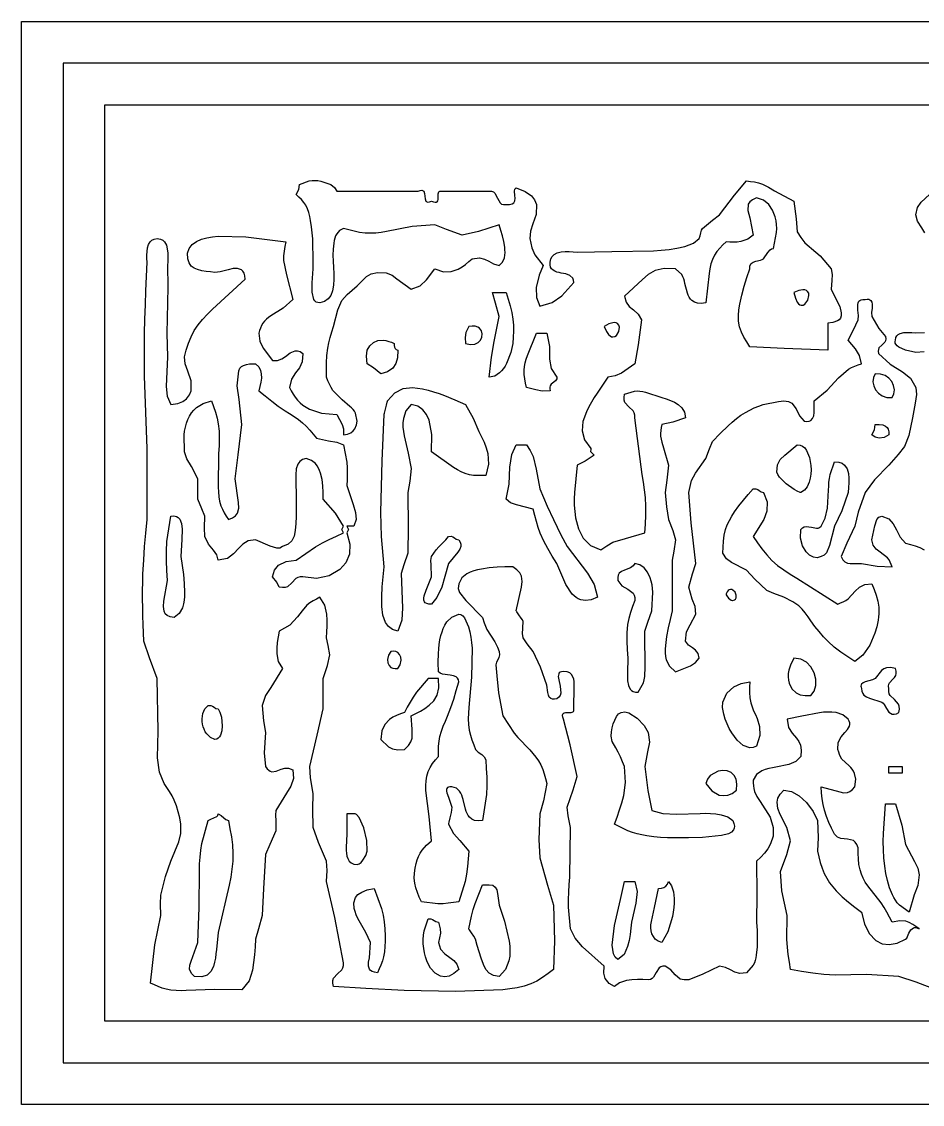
# Model space of a CAD drawing. Extents: x -1323 to 1705, y -706 to 926.
# Drawn here: x 230.5 to 273.8, y 26.6 to 78.6 of the extents above; entities that cross this region are included whole.
import ezdxf

# ---------------------------------------------------------------- set-up
doc = ezdxf.new("R2010")
doc.units = 0
doc.layers.add('CAMADA_1', color=7, linetype='CONTINUOUS')

msp = doc.modelspace()

# ---------------------------------------------------------------- linework, layer by layer
at = {"layer": 'CAMADA_1'}
for points in [[(230.5409, 26.6187), (230.5409, 78.6187), (360.5409, 78.6187), (360.5409, 26.6187), (230.5409, 26.6187)], [(358.5409, 28.6187), (358.5409, 76.6187), (232.5409, 76.6187), (232.5409, 28.6187), (358.5409, 28.6187)], [(356.5408, 30.6187), (234.5408, 30.6187), (234.5408, 74.6187), (356.5408, 74.6187), (356.5408, 30.6187)], [(253.4702, 64.4654), (253.281, 65.0956), (253.1451, 65.6035), (253.7954, 65.6035), (253.8977, 65.2885), (253.9918, 64.9725), (254.0696, 64.6544), (254.1228, 64.3332), (254.1449, 64.044), (254.1476, 63.7524), (254.1373, 63.4592), (254.1205, 63.1651), (254.0232, 62.7284), (253.8158, 62.1976), (253.7457, 62.0734), (253.6668, 61.9548), (253.5774, 61.8443), (253.4763, 61.7441), (253.25, 61.6), (252.9826, 61.5395), (253.101, 62.5032), (253.2243, 63.2649), (253.4702, 64.4654)], [(268.2797, 65.2394), (268.3373, 65.472), (268.3225, 65.5793), (268.2718, 65.6663), (268.2159, 65.7079), (268.1403, 65.733), (268.0437, 65.7381), (267.8561, 65.7019), (267.6131, 65.6035), (267.6823, 65.3345), (267.7657, 65.1503), (267.8265, 65.0695), (267.8898, 65.0185), (267.9541, 64.9945), (268.0494, 65.002), (268.1387, 65.0522), (268.2797, 65.2394)], [(251.8445, 63.1651), (252.0901, 63.1094), (252.2934, 63.1285), (252.4528, 63.206), (252.566, 63.3254), (252.6316, 63.4703), (252.6473, 63.6242), (252.6114, 63.7707), (252.522, 63.8932), (252.4317, 63.9534), (252.3161, 63.991), (252.1749, 64.0007), (252.0073, 63.9779), (251.8672, 63.6888), (251.83, 63.4527), (251.8445, 63.1651)], [(259.2067, 63.7362), (259.234, 63.9533), (259.2061, 64.0479), (259.1459, 64.1198), (259.0859, 64.1501), (259.0089, 64.1629), (258.9139, 64.155), (258.7351, 64.098), (258.5097, 63.9779), (258.6111, 63.7446), (258.7154, 63.5893), (258.7849, 63.5244), (258.8531, 63.4867), (258.919, 63.4735), (259.0112, 63.4924), (259.0922, 63.5493), (259.2067, 63.7362)], [(256.2338, 61.5395), (256.2248, 61.4673), (256.2008, 61.41), (256.1654, 61.3639), (256.0261, 61.2595), (255.9589, 61.2047), (255.9092, 61.1324), (255.8915, 61.0689), (255.8902, 60.989), (255.9086, 60.8893), (255.5257, 60.8705), (255.2241, 60.9329), (254.7708, 61.0517), (254.7279, 61.2593), (254.6916, 61.4667), (254.6688, 61.6739), (254.6661, 61.8808), (254.6837, 62.0589), (254.7176, 62.2361), (254.7638, 62.4118), (254.8188, 62.5854), (255.2585, 63.6526), (255.746, 63.6526), (255.8804, 63.021), (255.8855, 62.4114), (255.9618, 61.9592), (256.2338, 61.5395)], [(248.4309, 63.1651), (248.4253, 63.0683), (248.4372, 62.9891), (248.4657, 62.9267), (248.5194, 62.8731), (248.5934, 62.8399), (248.591, 62.4782), (248.5107, 62.1942), (248.3611, 61.9798), (248.1067, 61.805), (247.7806, 61.702), (247.4351, 61.9936), (247.1305, 62.1896), (247.0901, 62.547), (247.1347, 62.8357), (247.2507, 63.0566), (247.4247, 63.2101), (247.6433, 63.2972), (247.8928, 63.3181), (248.0302, 63.2995), (248.1652, 63.264), (248.2985, 63.2174), (248.4309, 63.1651)], [(242.5788, 51.9482), (242.677, 52.2792), (242.8725, 52.5129), (243.2407, 52.6909), (243.7166, 52.761), (244.6507, 53.4006), (244.9761, 53.5831), (245.3101, 53.7507), (245.6498, 53.9086), (245.9924, 54.0615), (245.9113, 54.2243), (245.9924, 54.3869), (245.6136, 55.0091), (245.0172, 55.6872), (245.0146, 56.0051), (245.0001, 56.3212), (244.9621, 56.6336), (244.8887, 56.9406), (244.8459, 57.0627), (244.7932, 57.1807), (244.7286, 57.2917), (244.65, 57.3927), (244.4574, 57.5456), (244.2043, 57.6381), (244.0297, 57.5841), (243.8989, 57.4943), (243.8061, 57.3727), (243.7254, 57.1396), (243.6975, 56.8582), (243.7166, 55.5246), (243.7208, 55.1859), (243.719, 54.8476), (243.7048, 54.51), (243.6723, 54.1736), (243.6193, 53.9068), (243.513, 53.6853), (243.3348, 53.5175), (243.0666, 53.4115), (242.9317, 53.3379), (242.7849, 53.3276), (242.4634, 53.435), (241.766, 53.7366), (241.418, 53.6791), (241.1621, 53.5299), (240.9591, 53.3275), (240.7161, 53.0546), (240.4157, 52.8389), (239.9779, 52.761), (239.907, 53.0087), (239.7475, 53.2297), (239.5053, 53.5247), (239.3276, 53.8991), (239.3226, 54.3106), (239.3276, 54.8744), (239.1887, 55.2157), (239.0025, 55.6872), (239.0018, 56.1432), (239.0025, 56.6627), (238.693, 57.2589), (238.4713, 57.623), (238.3522, 57.963), (238.3431, 58.7669), (238.3647, 58.9573), (238.4001, 59.1459), (238.451, 59.331), (238.5189, 59.5111), (238.5988, 59.673), (238.6949, 59.8258), (238.8073, 59.9662), (238.9363, 60.0909), (239.2535, 60.2864), (239.6527, 60.4015), (239.7521, 60.129), (239.8447, 59.8553), (239.9235, 59.5794), (239.9818, 59.3001), (240.0191, 58.9502), (240.0262, 58.5959), (240.0145, 58.2394), (239.9955, 57.8833), (239.972, 56.2576), (239.9829, 56.0302), (240.0041, 55.8043), (240.042, 55.583), (240.1033, 55.3694), (240.1756, 55.1984), (240.2635, 55.033), (240.3619, 54.8715), (240.4654, 54.7118), (240.6627, 54.7843), (240.8039, 54.8883), (240.8964, 55.0192), (240.9605, 55.2561), (240.9579, 55.5283), (240.7906, 56.6627), (240.9353, 57.8065), (241.1157, 59.2636), (240.9852, 60.4774), (240.8903, 61.1341), (240.9531, 61.702), (240.9643, 61.8534), (241.0119, 61.9683), (241.0906, 62.0521), (241.1952, 62.1102), (241.3315, 62.1535), (241.4733, 62.1768), (241.6187, 62.1865), (241.766, 62.1896), (241.9186, 62.0324), (242.0064, 61.8721), (242.0424, 61.7036), (242.047, 61.4995), (242.0233, 61.2959), (241.9806, 61.0925), (241.9285, 60.8893), (242.2354, 60.64), (242.5455, 60.3945), (242.8618, 60.1568), (243.1876, 59.9308), (243.4018, 59.7926), (243.6159, 59.6547), (243.8245, 59.5108), (244.0225, 59.3547), (244.2034, 59.1849), (244.3728, 59.0017), (244.5343, 58.8097), (244.6921, 58.6133), (245.2758, 58.4818), (245.6674, 58.4183), (245.9924, 58.2883), (246.1482, 57.4614), (246.1688, 57.1823), (246.1732, 56.9016), (246.1668, 56.6198), (246.155, 56.3375), (246.452, 55.4218), (246.5689, 55.0505), (246.5974, 54.7025), (246.4802, 54.3869), (246.155, 54.3869), (246.2363, 54.2243), (246.155, 54.0615), (246.3, 53.5206), (246.2747, 53.0408), (246.1058, 52.6309), (245.8198, 52.3002), (245.3031, 51.9978), (244.6892, 51.8733), (244.0418, 51.9482), (243.9062, 51.9484), (243.7973, 51.9219), (243.7095, 51.8743), (243.5137, 51.6638), (243.2975, 51.4736), (243.1938, 51.4419), (243.0644, 51.4357), (242.9038, 51.4609), (242.7871, 51.7017), (242.5788, 51.9482)], [(271.5146, 61.702), (271.4284, 61.5237), (271.4063, 61.3271), (271.4431, 61.1266), (271.5336, 60.9363), (271.6726, 60.7708), (271.8547, 60.644), (272.0747, 60.5704), (272.3273, 60.5639), (272.4134, 60.7424), (272.4354, 60.939), (272.3985, 61.1395), (272.308, 61.3296), (272.1691, 61.4952), (271.987, 61.622), (271.767, 61.6957), (271.5146, 61.702)], [(248.5934, 49.3475), (248.3416, 49.4309), (248.1495, 49.5687), (248.0101, 49.7539), (247.8839, 50.1062), (247.8359, 50.5271), (247.8296, 51.0045), (247.8518, 51.4817), (247.8928, 51.9589), (247.9433, 52.436), (247.8165, 53.8879), (247.7806, 55.0372), (247.8422, 57.5317), (247.9433, 59.7512), (247.9429, 59.7464), (247.9439, 59.7457), (247.9449, 59.7481), (247.9465, 59.7536), (247.9508, 59.7692), (247.9617, 59.8135), (248.0517, 60.2008), (248.0884, 60.3476), (248.0997, 60.3863), (248.1058, 60.4015), (248.4513, 60.7982), (248.8547, 61.0038), (249.3043, 61.0541), (249.7889, 60.9853), (250.0544, 60.9204), (250.3165, 60.8442), (250.5756, 60.7582), (250.8323, 60.6641), (251.3404, 60.458), (251.8445, 60.239), (252.2153, 59.5718), (252.4948, 58.9384), (252.6195, 58.6812), (252.7362, 58.4212), (252.8369, 58.1557), (252.9137, 57.8817), (252.9557, 57.3667), (252.8202, 56.8252), (252.6202, 56.8159), (252.4216, 56.8133), (252.2259, 56.8241), (252.0344, 56.855), (251.8363, 56.9151), (251.6443, 56.9989), (251.4576, 57.0997), (251.2757, 57.2109), (250.219, 57.963), (250.2321, 58.7889), (250.1101, 59.4797), (249.9815, 59.7576), (249.7988, 59.9812), (249.555, 60.144), (249.2436, 60.239), (248.9896, 59.9235), (248.8671, 59.5567), (248.845, 59.3504), (248.8458, 59.1433), (248.865, 58.9366), (248.8985, 58.7316), (249.1026, 57.8879), (249.2436, 57.1503), (249.1696, 56.5466), (249.0812, 56.0124), (249.1012, 54.3161), (249.0812, 53.0864), (248.8842, 52.5338), (248.7561, 52.1109), (248.8238, 50.4631), (248.789, 49.8786), (248.5934, 49.3475)], [(271.5146, 59.2636), (271.7136, 59.2731), (271.8829, 59.2528), (272.0174, 59.1976), (272.0925, 59.1306), (272.1435, 59.0392), (272.1682, 58.9217), (272.1646, 58.7759), (271.9523, 58.6497), (271.7045, 58.6217), (271.5142, 58.6685), (271.3518, 58.7759), (271.4787, 59.0133), (271.5146, 59.2636)], [(253.7954, 55.6872), (253.9382, 56.4093), (253.983, 57.2293), (254.0653, 57.8264), (254.283, 58.2883), (254.7708, 58.2883), (254.9557, 58.018), (255.1037, 57.7326), (255.2422, 57.1263), (255.4211, 56.1749), (255.7667, 55.3445), (256.0714, 54.7118), (256.4292, 53.9656), (256.7214, 53.4115), (257.7008, 52.1373), (258.0228, 51.5928), (258.1845, 50.9731), (257.8769, 50.8543), (257.6095, 50.8166), (257.3781, 50.8493), (257.263, 50.8956), (257.1557, 50.9598), (257.0569, 51.0382), (256.9678, 51.1273), (256.6718, 51.5908), (256.2338, 52.5987), (256.0135, 52.9517), (255.8019, 53.3084), (255.6078, 53.6723), (255.4398, 54.0471), (255.3376, 54.3285), (255.2493, 54.6157), (255.1702, 54.9067), (255.0957, 55.1996), (254.3024, 55.4075), (254.0033, 55.5017), (253.7954, 55.6872)], [(266.8002, 56.9878), (266.8214, 57.3266), (266.9594, 57.5843), (267.1759, 57.7941), (267.7756, 58.2883), (267.9085, 58.2849), (268.028, 58.2348), (268.1335, 58.1443), (268.2245, 58.0193), (268.3599, 57.6898), (268.4291, 57.2941), (268.4383, 57.092), (268.4295, 56.8897), (268.4001, 56.6904), (268.3474, 56.4971), (268.2494, 56.2819), (268.1135, 56.1155), (267.938, 56.0124), (267.9261, 56.0105), (267.9104, 56.0116), (267.879, 56.0191), (267.8049, 56.0488), (267.6279, 56.1462), (267.2471, 56.4197), (266.9186, 56.7479), (266.8383, 56.8729), (266.8002, 56.9878)], [(268.9134, 54.3869), (269.1175, 54.7689), (269.2188, 55.254), (269.277, 56.1171), (269.284, 56.3068), (269.2948, 56.4963), (269.3144, 56.6841), (269.3477, 56.8689), (269.5637, 57.4755), (269.7654, 57.4615), (269.9245, 57.4085), (270.046, 57.322), (270.1676, 57.1429), (270.2306, 56.9216), (270.2547, 56.6965), (270.2546, 56.4695), (270.2384, 56.2413), (270.214, 56.0124), (269.921, 55.1251), (269.5637, 54.3869), (269.3143, 53.4617), (269.1709, 53.1119), (269.0612, 52.9936), (268.9134, 52.9237), (268.7358, 52.8723), (268.5497, 52.8999), (268.3674, 52.9972), (268.2011, 53.1558), (268.0251, 53.447), (267.9278, 53.8101), (267.938, 54.2243), (268.0242, 54.3047), (268.1115, 54.3524), (268.1992, 54.3735), (268.4592, 54.3389), (268.7025, 54.2877), (268.7772, 54.2958), (268.8477, 54.3268), (268.9134, 54.3869)], [(265.6622, 56.1749), (265.7865, 56.1777), (265.8766, 56.1464), (265.9493, 56.0978), (266.0358, 56.0414), (266.1499, 56.0124), (266.3328, 55.5525), (266.3142, 55.116), (266.1618, 54.7086), (265.6622, 53.8991), (265.8677, 53.5921), (266.0803, 53.2923), (266.3069, 53.0069), (266.5546, 52.7431), (266.8296, 52.5044), (267.1255, 52.2876), (267.4346, 52.0851), (267.7493, 51.8896), (269.7262, 50.6481), (269.8556, 50.6983), (269.9817, 50.7528), (270.1012, 50.8158), (270.2108, 50.8917), (270.5578, 51.2729), (270.7581, 51.454), (271.0123, 51.5812), (271.3518, 51.6231), (271.4605, 51.3457), (271.559, 51.0667), (271.637, 50.7849), (271.6843, 50.4986), (271.6939, 50.3425), (271.6926, 50.1852), (271.6812, 50.0275), (271.6607, 49.8697), (271.5956, 49.5566), (271.5044, 49.2507), (271.2549, 48.6657), (270.9261, 48.1933), (270.5389, 47.8842), (270.2009, 48.1064), (269.8697, 48.3357), (269.5518, 48.579), (269.2539, 48.8435), (269.0317, 49.0754), (268.8225, 49.3211), (268.622, 49.5758), (268.4258, 49.8352), (268.2953, 50.0306), (268.1589, 50.2201), (268.0108, 50.3975), (267.8451, 50.5569), (267.5624, 50.753), (267.1253, 50.9731), (266.6527, 51.1508), (266.3125, 51.2982), (265.7435, 51.8404), (265.3371, 52.2736), (264.6241, 52.6506), (264.3767, 52.8237), (264.1993, 53.0864), (264.2109, 53.3767), (264.2315, 53.6648), (264.2698, 53.9483), (264.3349, 54.2251), (264.414, 54.4479), (264.5136, 54.6643), (264.6297, 54.8737), (264.7585, 55.076), (264.9675, 55.3655), (265.191, 55.6423), (265.4242, 55.9107), (265.6622, 56.1749)], [(237.5394, 51.7858), (237.5126, 52.2521), (237.4942, 52.7179), (237.4927, 53.1825), (237.5165, 53.6453), (237.7019, 54.8744), (237.8487, 54.8816), (237.9676, 54.8563), (238.0616, 54.8017), (238.1332, 54.721), (238.2162, 54.5102), (238.2463, 54.2411), (238.2286, 53.7527), (238.1897, 52.9237), (238.2504, 52.4947), (238.3033, 52.0647), (238.3408, 51.6329), (238.3552, 51.1984), (238.3517, 51.0141), (238.3377, 50.8307), (238.3083, 50.6497), (238.2584, 50.4728), (238.1069, 50.1964), (237.8645, 49.9976), (237.6732, 50.0266), (237.532, 50.0896), (237.4351, 50.1826), (237.3761, 50.3011), (237.3454, 50.529), (237.3693, 50.7933), (237.5394, 51.7858)], [(250.7068, 51.4609), (250.473, 50.9545), (250.219, 50.6481), (250.0878, 50.6486), (249.9882, 50.669), (249.9173, 50.7072), (249.8719, 50.7612), (249.8477, 50.8384), (249.8476, 50.9304), (249.8671, 51.0345), (249.967, 51.312), (250.219, 51.9482), (250.2004, 52.5267), (250.1886, 52.7464), (250.219, 52.9237), (250.3311, 53.086), (250.4471, 53.2448), (250.5705, 53.3968), (250.7054, 53.5385), (250.9001, 53.7253), (251.0318, 53.8991), (251.156, 53.9019), (251.246, 53.8706), (251.3187, 53.8218), (251.4054, 53.7654), (251.5196, 53.7366), (251.5884, 53.6225), (251.6202, 53.5162), (251.62, 53.4163), (251.571, 53.276), (251.4791, 53.1429), (251.0318, 52.5987), (250.8527, 51.965), (250.7068, 51.4609)], [(259.9726, 52.5987), (259.8924, 52.4757), (259.7715, 52.3935), (259.4766, 52.2819), (259.3373, 52.218), (259.2265, 52.1256), (259.1771, 52.0395), (259.1531, 51.9281), (259.1598, 51.7858), (259.347, 51.526), (259.6359, 51.3678), (259.89, 51.1748), (259.9433, 51.079), (259.9726, 50.9594), (259.9726, 50.8104), (259.8694, 50.5282), (259.7733, 50.2449), (259.6912, 49.9597), (259.6302, 49.6714), (259.5886, 49.2718), (259.5864, 48.8667), (259.6104, 48.4578), (259.6475, 48.047), (259.6315, 47.3595), (259.6309, 46.9613), (259.6667, 46.741), (259.7475, 46.5663), (259.8139, 46.4975), (259.8992, 46.4488), (260.0056, 46.4226), (260.1353, 46.4213), (260.389, 46.8693), (260.4285, 47.0149), (260.4508, 47.1662), (260.4612, 47.3211), (260.4654, 47.4773), (260.4604, 49.3475), (260.5928, 49.7813), (260.7854, 50.3227), (260.837, 51.2149), (260.8256, 51.3919), (260.8028, 51.5678), (260.7669, 51.7411), (260.716, 51.9105), (260.592, 52.1758), (260.4264, 52.3812), (260.2198, 52.5234), (259.9726, 52.5987)], [(264.3619, 51.1354), (264.3584, 51.1177), (264.3603, 51.0975), (264.3856, 51.039), (264.4805, 50.9263), (264.5974, 50.8369), (264.6431, 50.8151), (264.6674, 50.8092), (264.6868, 50.8104), (264.756, 50.8422), (264.8046, 50.8862), (264.8343, 50.9396), (264.8425, 51.0785), (264.7864, 51.2159), (264.6871, 51.3182), (264.6278, 51.3455), (264.5657, 51.3514), (264.5104, 51.3352), (264.4567, 51.2958), (264.4066, 51.2302), (264.3619, 51.1354)], [(250.5442, 47.3969), (250.5391, 47.8369), (250.5487, 48.2752), (250.5635, 48.4932), (250.5874, 48.7102), (250.6223, 48.926), (250.67, 49.1403), (250.7196, 49.3121), (250.782, 49.4795), (250.8606, 49.6388), (250.9585, 49.7866), (251.1991, 50.0132), (251.5196, 50.1603), (251.6245, 50.1396), (251.7179, 50.08), (251.8003, 49.9869), (251.9895, 49.5604), (252.0528, 49.3062), (252.1005, 49.0501), (252.1378, 48.7927), (252.1699, 48.5346), (252.141, 47.1387), (252.0019, 45.6742), (251.9839, 45.4012), (251.9777, 45.1282), (251.9891, 44.8573), (252.0243, 44.5902), (252.08, 44.3529), (252.1539, 44.1193), (252.2401, 43.888), (252.3324, 43.6579), (252.4562, 43.5369), (252.625, 43.4172), (252.7455, 43.3076), (252.8202, 43.1701), (252.8474, 42.7506), (252.8669, 42.3317), (252.871, 41.9138), (252.852, 41.4975), (252.6574, 40.244), (252.4513, 40.2309), (252.284, 40.2566), (252.1504, 40.3161), (252.0457, 40.4043), (251.9803, 40.4898), (251.9283, 40.5849), (251.8868, 40.6864), (251.8531, 40.7909), (251.7379, 41.2547), (251.7075, 41.3616), (251.6704, 41.4664), (251.6234, 41.5666), (251.5636, 41.6596), (251.4119, 41.7974), (251.1945, 41.8695), (251.1, 41.8705), (251.0294, 41.8565), (250.9804, 41.829), (250.9505, 41.7894), (250.9366, 41.7326), (250.9402, 41.6644), (250.958, 41.5869), (251.0356, 41.3789), (251.1945, 40.8944), (251.1559, 40.6336), (251.0919, 40.3834), (251.0396, 40.1725), (251.0302, 40.1108), (251.03, 40.0939), (251.0318, 40.0816), (251.2651, 39.6326), (251.577, 39.2922), (252.0073, 38.7811), (251.9827, 38.4109), (251.9505, 38.0424), (251.9029, 37.6772), (251.8325, 37.3171), (251.5196, 36.3428), (251.2708, 36.306), (251.022, 36.2747), (250.7733, 36.2542), (250.5249, 36.25), (249.7314, 36.3428), (249.63, 36.5655), (249.5368, 36.7898), (249.46, 37.0173), (249.4078, 37.2496), (249.3866, 37.4828), (249.3935, 37.7194), (249.4251, 37.9565), (249.4782, 38.1913), (249.5298, 38.3616), (249.5933, 38.5263), (249.671, 38.6826), (249.7649, 38.8277), (249.9768, 39.0599), (250.219, 39.2689), (250.1035, 40.44), (249.9505, 41.6939), (249.9437, 41.9274), (249.9537, 42.1598), (249.987, 42.3863), (250.0504, 42.6022), (250.1439, 42.7974), (250.2631, 42.9818), (250.3994, 43.1591), (250.5442, 43.3328), (250.5463, 43.5765), (250.5549, 43.8187), (250.5767, 44.0578), (250.6181, 44.2925), (250.6901, 44.5414), (250.7831, 44.7857), (250.8868, 45.0278), (250.9911, 45.2701), (251.1459, 45.6736), (251.2812, 46.0824), (251.4036, 46.4949), (251.5196, 46.9091), (251.5036, 47.0151), (251.4606, 47.094), (251.395, 47.1503), (251.2645, 47.2025), (251.1088, 47.2298), (250.7484, 47.279), (250.6314, 47.323), (250.5442, 47.3969)], [(248.5934, 47.5592), (248.7074, 47.7342), (248.7523, 47.9531), (248.7387, 48.0994), (248.6866, 48.2289), (248.5929, 48.3272), (248.5057, 48.3682), (248.3978, 48.3846), (248.2684, 48.3719), (248.1543, 48.197), (248.1095, 47.9781), (248.1231, 47.8318), (248.1752, 47.7022), (248.2689, 47.604), (248.356, 47.563), (248.4639, 47.5466), (248.5934, 47.5592)], [(268.4258, 46.2586), (268.5884, 46.4704), (268.6645, 46.7404), (268.6595, 47.0411), (268.5789, 47.3451), (268.4283, 47.6251), (268.2135, 47.8536), (267.9399, 48.0033), (267.6131, 48.047), (267.5391, 47.9055), (267.47, 47.7624), (267.4108, 47.6161), (267.3665, 47.4649), (267.3416, 47.3107), (267.3362, 47.1535), (267.3506, 46.9967), (267.3853, 46.8435), (267.5103, 46.5787), (267.7211, 46.3767), (267.9124, 46.2891), (268.1467, 46.2473), (268.4258, 46.2586)], [(271.5146, 47.0715), (271.3831, 47.0042), (271.2171, 46.958), (271.0303, 46.9072), (270.9311, 46.8635), (270.8613, 46.8025), (270.8402, 46.7608), (270.8324, 46.7112), (270.8398, 46.6526), (270.8643, 46.584), (270.8788, 46.4573), (270.917, 46.355), (270.975, 46.2738), (271.0924, 46.1842), (271.2357, 46.1229), (271.8395, 45.9336), (271.8914, 45.8892), (271.9388, 45.8276), (272.0549, 45.6301), (272.1746, 45.4601), (272.3345, 45.3608), (272.4248, 45.3557), (272.5301, 45.3822), (272.6524, 45.4458), (272.6776, 45.6065), (272.6714, 45.7359), (272.6395, 45.8396), (272.4493, 46.0558), (272.2386, 46.2517), (272.1911, 46.3395), (272.1644, 46.4484), (272.1646, 46.584), (272.1578, 46.6992), (272.1735, 46.7919), (272.2068, 46.867), (272.363, 47.0359), (272.4426, 47.1188), (272.5014, 47.2226), (272.5207, 47.3117), (272.5184, 47.4222), (272.4898, 47.5592), (272.2486, 47.5986), (272.0642, 47.5876), (271.9251, 47.5371), (271.82, 47.4578), (271.5146, 47.0715)], [(247.7806, 44.1456), (248.1455, 43.7951), (248.3454, 43.6916), (248.5974, 43.6402), (248.9187, 43.6579), (249.1122, 43.8481), (249.2271, 44.0238), (249.281, 44.2042), (249.2792, 44.6323), (249.2436, 45.2835), (249.4686, 45.3935), (249.6895, 45.5094), (249.9024, 45.6373), (250.103, 45.7831), (250.3212, 45.9975), (250.48, 46.271), (250.5607, 46.6226), (250.5442, 47.0715), (250.0565, 47.0715), (249.4992, 46.4128), (249.3403, 46.1809), (249.1932, 45.9406), (249.054, 45.6946), (248.9187, 45.4458), (248.7258, 45.3769), (248.5373, 45.301), (248.3577, 45.211), (248.1916, 45.1001), (247.9691, 44.8675), (247.8256, 44.5557), (247.7806, 44.1456)], [(265.4997, 46.9091), (265.4878, 46.6531), (265.4852, 46.3992), (265.5011, 46.1493), (265.5447, 45.9055), (265.6045, 45.7131), (265.6798, 45.5239), (265.7616, 45.3358), (265.8411, 45.1466), (265.9586, 44.759), (265.9729, 44.3294), (265.8249, 43.8203), (265.6605, 43.7583), (265.4973, 43.7477), (265.1806, 43.8583), (264.8871, 44.1086), (264.6291, 44.4551), (264.5076, 44.6685), (264.4029, 44.891), (264.3148, 45.1211), (264.2435, 45.3574), (264.188, 45.6776), (264.1993, 45.9336), (264.392, 46.3604), (264.7342, 46.6689), (265.0877, 46.8269), (265.4997, 46.9091)], [(239.8154, 44.1456), (239.6, 44.2408), (239.4282, 44.4092), (239.358, 44.5177), (239.3016, 44.6336), (239.2585, 44.7553), (239.2282, 44.8809), (239.2106, 45.0084), (239.2061, 45.1369), (239.2158, 45.265), (239.2404, 45.3915), (239.334, 45.6083), (239.4901, 45.7713), (239.6143, 45.774), (239.7043, 45.7425), (239.777, 45.6938), (239.8637, 45.6374), (239.9779, 45.6085), (240.0618, 45.4506), (240.1271, 45.2197), (240.1695, 44.7902), (240.149, 44.5528), (240.0875, 44.3503), (240.0394, 44.2696), (239.9786, 44.2065), (239.9042, 44.1642), (239.8154, 44.1456)], [(260.4604, 42.8451), (260.6002, 41.6918), (260.7854, 40.7317), (261.3244, 40.5826), (261.9828, 40.5526), (263.1062, 40.5947), (263.3614, 40.5987), (263.6165, 40.5932), (263.8707, 40.5722), (264.1229, 40.5299), (264.4395, 40.4215), (264.6868, 40.244), (264.7361, 40.1052), (264.7565, 39.9856), (264.7503, 39.8834), (264.7195, 39.7971), (264.6188, 39.6836), (264.4652, 39.603), (264.1417, 39.5254), (263.2238, 39.4312), (262.5532, 39.4141), (261.8835, 39.4124), (261.5492, 39.4221), (261.2154, 39.4413), (260.8823, 39.4721), (260.5499, 39.5162), (260.3182, 39.5565), (260.0887, 39.607), (259.8632, 39.6704), (259.6436, 39.7495), (258.9972, 40.0816), (259.1227, 40.4189), (259.2426, 40.7579), (259.3512, 41.1005), (259.4429, 41.4484), (259.5356, 42.0746), (259.485, 42.8451), (259.3901, 43.0752), (259.2903, 43.3032), (259.181, 43.527), (259.0574, 43.7446), (258.8926, 44.0412), (258.8347, 44.308), (258.8623, 44.5051), (258.8962, 44.7), (258.9428, 44.8903), (259.0084, 45.0738), (259.0951, 45.2405), (259.1996, 45.3688), (259.3225, 45.4458), (259.5002, 45.4666), (259.6934, 45.419), (260.0867, 45.174), (260.4231, 44.8212), (260.6229, 44.4707), (260.6738, 44.0086), (260.5891, 43.5542), (260.4604, 42.8451)], [(263.3865, 42.0323), (263.6651, 41.6795), (264.0313, 41.4752), (264.2334, 41.4441), (264.4408, 41.4683), (264.648, 41.554), (264.8494, 41.7073), (264.8788, 41.9974), (264.8427, 42.2307), (264.7526, 42.4099), (264.601, 42.5501), (264.4116, 42.6291), (264.2005, 42.6507), (263.984, 42.6188), (263.5992, 42.4096), (263.4633, 42.24), (263.3865, 42.0323)], [(272.1646, 42.8451), (272.8149, 42.8451), (272.8149, 42.5201), (272.1646, 42.5201), (272.1646, 42.8451)], [(239.9779, 34.8795), (239.8873, 34.063), (239.8665, 33.8545), (239.8407, 33.647), (239.8027, 33.4424), (239.7455, 33.2427), (239.6232, 32.9939), (239.4413, 32.8177), (239.185, 32.735), (238.8398, 32.7665), (238.7161, 32.8795), (238.6396, 32.9955), (238.6035, 33.1146), (238.6106, 33.3003), (238.6714, 33.4952), (239.0025, 34.392), (239.0648, 36.067), (239.0764, 37.8392), (239.0854, 38.1676), (239.1033, 38.4953), (239.1349, 38.8211), (239.1848, 39.1437), (239.4901, 40.244), (239.6157, 40.3216), (239.7672, 40.3733), (239.9022, 40.4416), (239.9501, 40.4953), (239.9779, 40.569), (240.1248, 40.4885), (240.2387, 40.3749), (240.336, 40.2933), (240.4654, 40.244), (240.5418, 39.8546), (240.6093, 39.465), (240.6589, 39.0748), (240.6816, 38.6838), (240.6716, 38.2996), (240.6343, 37.9152), (240.5767, 37.5315), (240.5058, 37.1494), (239.9779, 34.8795)], [(246.4802, 40.569), (246.155, 40.569), (246.1566, 39.6052), (246.1159, 38.95), (246.1174, 38.8133), (246.1289, 38.6775), (246.1547, 38.5452), (246.1994, 38.4189), (246.2677, 38.3042), (246.362, 38.2157), (246.4859, 38.1566), (246.6427, 38.1307), (246.7418, 38.1631), (246.8373, 38.237), (246.9256, 38.34), (247.0608, 38.5729), (247.1305, 38.7811), (247.1171, 39.2929), (246.9733, 39.8996), (246.7455, 40.3941), (246.6147, 40.5344), (246.5476, 40.5666), (246.4802, 40.569)], [(273.1401, 35.8549), (272.6773, 36.1829), (272.5768, 36.2953), (272.4883, 36.4191), (272.4101, 36.5513), (272.3407, 36.6888), (272.2059, 37.0204), (272.1043, 37.3619), (272.0298, 37.7103), (271.9766, 38.0629), (271.9363, 38.4547), (271.913, 38.8473), (271.9047, 39.2405), (271.9099, 39.6335), (272.0021, 41.0568), (272.4898, 41.0568), (272.794, 40.026), (272.9774, 39.1061), (273.4097, 38.2749), (273.5595, 37.9574), (273.6277, 37.6432), (273.5582, 37.1275), (273.3784, 36.6782), (273.1401, 35.8549)], [(247.293, 34.392), (247.0706, 34.8654), (246.7405, 35.4382), (246.6665, 35.5794), (246.6004, 35.7243), (246.5454, 35.8733), (246.5046, 36.0267), (246.4851, 36.3009), (246.5651, 36.5478), (246.686, 36.6919), (246.8697, 36.8163), (247.1237, 36.9176), (247.4555, 36.9928), (247.8202, 36.0279), (247.8925, 35.7066), (247.9404, 35.3794), (247.9693, 35.0478), (247.9847, 34.7134), (247.9891, 34.457), (247.9828, 34.2019), (247.9597, 33.9498), (247.9139, 33.7026), (247.8567, 33.5052), (247.7852, 33.3111), (247.704, 33.1193), (247.6181, 32.9287), (247.4799, 32.9596), (247.3724, 33.0012), (247.2923, 33.0527), (247.2364, 33.1139), (247.1847, 33.2626), (247.1913, 33.4429), (247.2311, 33.6503), (247.293, 34.392)], [(252.6574, 37.1555), (252.9826, 37.1555), (253.1611, 37.1401), (253.2784, 37.0569), (253.3493, 36.9223), (253.3885, 36.7531), (253.4702, 36.18), (253.7163, 35.4157), (253.9418, 34.4575), (253.9695, 34.2201), (253.9801, 33.9814), (253.969, 33.7432), (253.9315, 33.5071), (253.7707, 33.098), (253.4702, 32.7665), (253.1891, 32.8035), (252.9794, 32.9193), (252.8254, 33.1012), (252.7112, 33.3363), (252.5993, 33.6351), (252.5022, 33.9388), (252.4148, 34.2458), (252.3324, 34.5544), (252.2413, 34.7021), (252.1298, 34.8624), (252.0364, 34.9958), (252.0135, 35.0303), (252.0086, 35.0387), (252.0073, 35.0419), (252.0697, 35.3535), (252.1367, 35.6635), (252.2132, 35.9704), (252.3036, 36.2729), (252.6574, 37.1555)], [(258.9972, 35.2049), (259.2938, 36.4561), (259.485, 37.3178), (259.9726, 37.3178), (260.0804, 36.8359), (260.0218, 36.2873), (259.8101, 35.3671), (259.7816, 35.0753), (259.7466, 34.7833), (259.6986, 34.4911), (259.6312, 34.1985), (259.4661, 33.8222), (259.1598, 33.5792), (259.0298, 33.6893), (258.948, 33.8452), (258.8953, 34.2562), (258.9972, 35.2049)], [(261.1107, 36.9928), (261.2525, 37.0026), (261.3687, 37.0382), (261.461, 37.0976), (261.5426, 37.1949), (261.5983, 37.3178), (261.7401, 37.1081), (261.8257, 36.831), (261.8611, 36.5045), (261.861, 36.2883), (261.8458, 36.072), (261.818, 35.8561), (261.7804, 35.641), (261.5652, 34.9109), (261.2732, 34.392), (261.0928, 34.4572), (260.9554, 34.5506), (260.792, 34.809), (260.7568, 34.9516), (260.745, 35.0986), (260.751, 35.2475), (260.7694, 35.3959), (260.9199, 36.0668), (261.1107, 36.9928)], [(250.0565, 35.5299), (250.1807, 35.5327), (250.2707, 35.5013), (250.3435, 35.4526), (250.4301, 35.3962), (250.5442, 35.3671), (250.6325, 35.054), (250.6522, 34.8345), (250.5442, 34.392), (250.6467, 34.0696), (250.8528, 33.8508), (251.1026, 33.6758), (251.2903, 33.5298), (251.4391, 33.3448), (251.5196, 33.0914), (251.2837, 32.8964), (251.0597, 32.7822), (250.8493, 32.7416), (250.6539, 32.7671), (250.3925, 32.9131), (250.1738, 33.1661), (250.0765, 33.3355), (249.9978, 33.5147), (249.9352, 33.7013), (249.8861, 33.8931), (249.846, 34.1063), (249.8219, 34.321), (249.8166, 34.5354), (249.8329, 34.7477), (249.8696, 34.9463), (249.9228, 35.1423), (249.9869, 35.3365), (250.0565, 35.5299)]]:
    msp.add_lwpolyline(points, close=True, dxfattribs=at)
for points in [[(274.4404, 32.116), (273.4885, 32.4805), (272.6524, 32.7665), (271.0996, 32.8593), (269.5928, 32.8188), (269.0555, 32.8486), (268.5196, 32.9113), (267.9848, 32.9959), (267.4505, 33.0914), (267.3943, 33.4524), (267.3431, 33.8137), (267.3018, 34.1754), (267.2755, 34.538), (267.2878, 35.6922), (267.031, 36.8737), (266.9628, 37.8056), (267.275, 38.6202), (267.4505, 39.2689), (267.2662, 39.9119), (266.9505, 40.5322), (266.8371, 40.8341), (266.8035, 41.1306), (266.8439, 41.3251), (266.9474, 41.5174), (267.1253, 41.7073), (267.4972, 41.6428), (267.8691, 41.4291), (268.2131, 41.114), (268.5441, 40.6772), (268.7509, 40.244), (268.7707, 39.4279), (268.7509, 38.7811), (268.8125, 38.503), (268.8813, 38.2279), (268.9647, 37.9588), (269.0699, 37.6986), (269.1866, 37.4766), (269.3232, 37.2645), (269.4763, 37.0629), (269.6427, 36.8723), (269.9261, 36.5929), (270.2284, 36.335), (270.5432, 36.0914), (270.8643, 35.8549), (270.9943, 35.2839), (271.2263, 34.8166), (271.5506, 34.4815), (271.8483, 34.3341), (272.1881, 34.289), (272.5659, 34.3585), (272.9774, 34.5544), (273.0296, 34.6064), (273.0733, 34.6838), (273.1369, 34.8327), (273.2223, 34.9971), (273.3485, 35.1005), (273.4043, 35.1112), (273.4688, 35.1066), (273.5429, 35.0843), (273.6277, 35.0422), (273.4738, 35.157), (273.3164, 35.2629), (273.1523, 35.3507), (272.9781, 35.4115), (272.7039, 35.4374), (272.3273, 35.3671), (272.205, 35.6061), (272.0787, 35.8421), (271.944, 36.0722), (271.797, 36.2934), (271.1566, 37.1096), (271.0398, 37.2918), (270.9371, 37.4823), (270.8515, 37.6798), (270.7858, 37.8833), (270.7341, 38.142), (270.7087, 38.4061), (270.7008, 38.6739), (270.7017, 38.9434), (270.6368, 39.0993), (270.5605, 39.21), (270.4748, 39.2834), (270.1782, 39.3608), (269.8587, 39.3921), (269.7052, 39.4582), (269.5637, 39.5939), (269.422, 39.8757), (269.2881, 40.1597), (269.1695, 40.4479), (269.074, 40.7426), (269.0115, 41.0181), (268.9681, 41.299), (268.9376, 41.5834), (268.9134, 41.8695), (269.8107, 41.6236), (270.0005, 41.5858), (270.183, 41.6001), (270.3022, 41.649), (270.4206, 41.7367), (270.5389, 41.8695), (270.5798, 42.2355), (270.5294, 42.5103), (270.4801, 42.6153), (270.4161, 42.7129), (270.3405, 42.8034), (270.2562, 42.8872), (269.9212, 43.2024), (269.857, 43.3049), (269.806, 43.4171), (269.7639, 43.5359), (269.7262, 43.6579), (269.7408, 43.9971), (269.8779, 44.2642), (270.0654, 44.4846), (270.1912, 44.6248), (270.2846, 44.7835), (270.3035, 44.8609), (270.3006, 44.9419), (270.272, 45.0281), (270.214, 45.1207), (269.9669, 45.3309), (269.6405, 45.4364), (269.44, 45.4579), (269.2396, 45.4602), (269.0397, 45.447), (268.8408, 45.4224), (267.9961, 45.2577), (267.2878, 45.1207), (267.3462, 44.724), (267.5224, 44.4451), (267.7371, 44.2045), (267.8493, 44.0487), (267.9311, 43.8622), (267.9662, 43.6291), (267.938, 43.3328), (267.7063, 43.0867), (267.3743, 42.9406), (266.7512, 42.8127), (266.579, 42.7826), (266.4078, 42.7465), (266.2393, 42.6992), (266.075, 42.6353), (265.8208, 42.4627), (265.6622, 42.1946), (265.662, 42.0544), (265.6672, 41.916), (265.6831, 41.7809), (265.7149, 41.6509), (265.8363, 41.4028), (265.9962, 41.1676), (266.475, 40.4067), (266.613, 39.909), (266.6154, 39.4918), (266.4968, 39.1255), (266.3629, 38.8962), (266.1998, 38.6852), (266.0172, 38.4863), (265.8249, 38.2934), (265.8297, 36.6962), (265.8249, 35.3671), (265.8431, 34.9748), (265.8518, 34.5816), (265.8415, 34.1868), (265.8026, 33.7895), (265.7818, 33.6605), (265.7536, 33.5339), (265.7145, 33.4122), (265.6611, 33.2981), (265.3371, 32.9287), (265.0119, 32.907), (264.7697, 32.9683), (264.5701, 33.0721), (264.3348, 33.1943), (264.0366, 33.2538), (263.2333, 32.8739), (262.5737, 32.6038), (262.3385, 32.5921), (262.1601, 32.6371), (261.9131, 32.8373), (261.712, 33.0831), (261.4356, 33.2538), (261.3172, 33.2505), (261.2237, 33.2221), (261.1506, 33.1732), (261.0059, 32.9523), (260.8729, 32.7196), (260.8088, 32.6617), (260.7271, 32.6214), (260.6229, 32.6038), (260.3597, 32.6105), (260.0966, 32.6105), (259.8337, 32.597), (259.5711, 32.5632), (259.243, 32.4621), (258.9972, 32.2787), (258.7369, 32.4279), (258.5598, 32.6605), (258.4955, 32.9179), (258.5097, 33.2538), (257.4632, 34.1822), (257.1053, 34.5956), (256.8841, 35.0422), (256.7922, 36.0969), (256.7917, 36.4558), (256.8057, 36.815), (256.8272, 37.1745), (256.8491, 37.534), (256.8841, 39.9189), (256.774, 40.4768), (256.7214, 40.8944), (257.0195, 41.7265), (257.2092, 42.3573), (256.8658, 43.8918), (256.5589, 45.1207), (256.5234, 45.2172), (256.5099, 45.2917), (256.5118, 45.3305), (256.5212, 45.3617), (256.5376, 45.386), (256.5842, 45.4162), (256.6465, 45.4307), (256.7628, 45.4352), (256.9123, 45.4393), (256.9626, 45.4493), (257.0039, 45.4683), (257.0276, 45.4904), (257.0434, 45.5203), (257.0502, 45.5593), (257.0466, 45.6085), (257.0672, 46.6857), (257.0662, 46.8061), (257.0594, 46.9254), (257.0413, 47.0419), (257.0068, 47.1537), (256.9431, 47.2663), (256.8497, 47.349), (256.7214, 47.3969), (256.5637, 47.4074), (256.4483, 47.3926), (256.3923, 47.3701), (256.351, 47.3385), (256.3229, 47.2984), (256.2999, 47.1661), (256.3246, 46.9995), (256.3976, 46.6998), (256.4191, 46.3609), (256.3875, 46.2607), (256.3277, 46.1716), (256.2338, 46.0963), (256.1145, 46.0756), (256.0197, 46.0794), (255.9465, 46.1046), (255.8704, 46.1749), (255.8253, 46.2746), (255.8007, 46.3927), (255.746, 46.7464), (255.4456, 47.6216), (255.0957, 48.3719), (254.8001, 48.743), (254.6083, 49.0225), (254.5787, 49.238), (254.6019, 49.4759), (254.6083, 49.8352), (254.6044, 49.8455), (254.5966, 49.8605), (254.5775, 49.8924), (254.5272, 49.9686), (254.4129, 50.1326), (254.314, 50.2733), (254.2895, 50.31), (254.2844, 50.3191), (254.283, 50.3224), (254.5362, 51.4625), (254.5678, 51.7287), (254.5283, 51.9816), (254.4483, 52.1413), (254.3153, 52.2931), (254.1205, 52.436), (253.742, 52.428), (253.364, 52.4126), (252.9871, 52.3825), (252.612, 52.3304), (252.4305, 52.2943), (252.2517, 52.247), (252.078, 52.1846), (251.9115, 52.1028), (251.6642, 51.9009), (251.5196, 51.6231), (251.5022, 51.4004), (251.5638, 51.1981), (251.8572, 50.8253), (252.6574, 49.9976), (252.7464, 49.741), (252.8686, 49.4253), (253.25, 48.8249), (253.3905, 48.5734), (253.4702, 48.3719), (253.4846, 48.2009), (253.4527, 48.0721), (253.3975, 47.9684), (253.3339, 47.8543), (253.3077, 47.7219), (253.345, 47.2074), (253.4313, 46.3841), (253.6329, 45.2835), (254.1785, 44.4524), (254.3585, 44.2438), (254.5492, 44.0435), (254.7443, 43.8454), (254.9373, 43.6436), (255.0871, 43.4744), (255.2273, 43.298), (255.3538, 43.1132), (255.4625, 42.9193), (255.5541, 42.7072), (255.628, 42.4869), (255.69, 42.261), (255.746, 42.0323), (255.5955, 41.193), (255.4211, 40.569), (255.3697, 39.3418), (255.4211, 38.4561), (255.7888, 37.151), (256.0714, 36.18), (256.1147, 34.4731), (256.0714, 33.0914), (255.8085, 32.8956), (255.5417, 32.7094), (255.2672, 32.542), (254.9811, 32.4032), (254.6595, 32.2934), (254.3247, 32.2161), (253.981, 32.1606), (253.6329, 32.116), (251.3708, 32.0451), (248.9056, 32.0925), (247.0653, 32.1781), (245.5049, 32.2787), (245.4797, 32.4392), (245.4859, 32.5686), (245.5176, 32.6723), (245.7079, 32.8884), (245.9184, 33.0842), (245.9661, 33.172), (245.9927, 33.2809), (245.9924, 33.4165), (245.5821, 35.5895), (245.1797, 37.3178), (245.1987, 37.8568), (245.1797, 38.2934), (244.7973, 39.1978), (244.5294, 39.9189), (244.5201, 40.7909), (244.5294, 41.5446), (244.4127, 42.3085), (244.3669, 42.8451), (244.722, 44.3546), (245.0172, 45.6085), (245.0079, 46.4307), (245.0172, 47.0715), (245.2172, 47.7023), (245.3422, 48.2097), (245.2593, 48.6599), (245.1797, 49.0225), (245.195, 49.3062), (245.2054, 49.5905), (245.2058, 49.8761), (245.1914, 50.1636), (245.1022, 50.5979), (244.8546, 50.9731), (244.6906, 50.8878), (244.5307, 50.7981), (244.3785, 50.6997), (244.2382, 50.5881), (244.0013, 50.327), (243.7868, 50.038), (243.4106, 49.6274), (242.9038, 49.3475), (242.8535, 49.0764), (242.8115, 48.8044), (242.7861, 48.5307), (242.7857, 48.2544), (242.8537, 47.8945), (243.0666, 47.5592), (242.5012, 46.6353), (242.2542, 46.2557), (242.091, 45.7713), (242.1503, 45.0417), (242.2537, 44.4707), (242.1861, 43.4995), (242.2537, 42.8451), (242.3278, 42.7393), (242.4009, 42.6651), (242.4734, 42.6184), (242.5456, 42.5953), (242.7659, 42.6266), (242.9998, 42.7243), (243.169, 42.7723), (243.3526, 42.7691), (243.5541, 42.6824), (243.5874, 42.2609), (243.4662, 41.895), (243.2524, 41.5588), (242.7412, 40.7317), (242.7194, 40.5086), (242.744, 40.2292), (242.7412, 39.7562), (242.453, 39.0921), (242.2537, 38.6183), (242.1539, 36.9779), (242.091, 35.6922), (241.9108, 35.0423), (241.766, 34.5544), (241.7443, 34.1809), (241.7164, 33.8072), (241.6762, 33.4331), (241.6173, 33.0585), (241.4581, 32.5442), (241.1157, 32.116), (239.811, 32.1313), (238.4402, 32.0805), (238.1951, 32.0771), (237.9506, 32.0833), (237.709, 32.1055), (237.4722, 32.1497), (237.2816, 32.2057), (237.0947, 32.2762), (236.9101, 32.3562), (236.7267, 32.441), (236.9309, 34.2784), (237.2142, 35.6922), (237.2036, 36.2424), (237.2142, 36.6677), (237.4519, 37.563), (237.7019, 38.2934), (238.0866, 39.2265), (238.1838, 39.6274), (238.1897, 40.0816), (238.1291, 40.3756), (238.0608, 40.6663), (237.9769, 40.9502), (237.8698, 41.224), (237.7639, 41.4336), (237.6431, 41.6367), (237.5125, 41.8356), (237.3769, 42.0323), (237.1552, 42.5689), (237.0693, 43.2561), (237.0892, 44.5473), (237.0516, 47.0715), (236.6796, 48.0677), (236.4013, 48.8597), (236.3871, 49.2649), (236.3739, 49.6701), (236.3624, 50.0752), (236.3538, 50.4803), (236.3488, 50.8852), (236.3483, 51.29), (236.3534, 51.6946), (236.3649, 52.099), (236.3979, 52.7528), (236.4453, 53.406), (236.5023, 54.059), (236.5641, 54.7118), (236.5717, 58.1215), (236.4445, 61.586), (236.4347, 62.2708), (236.4348, 62.9557), (236.4434, 63.6407), (236.4591, 64.3258), (236.4804, 65.0109), (236.5059, 65.696), (236.5343, 66.3811), (236.5641, 67.0663), (236.556, 67.2379), (236.5527, 67.409), (236.5588, 67.5793), (236.579, 67.7484), (236.6225, 67.9127), (236.7072, 68.0514), (236.7929, 68.1236), (236.9065, 68.1758), (237.0516, 68.2044), (237.2005, 68.1762), (237.3166, 68.1209), (237.4038, 68.0421), (237.489, 67.8883), (237.5316, 67.703), (237.551, 67.5044), (237.5554, 67.3048), (237.5499, 67.1045), (237.5394, 66.9038), (237.5638, 65.8771), (237.5394, 65.1157), (237.5152, 63.6401), (237.5394, 62.5148), (237.4832, 61.1019), (237.5282, 60.6282), (237.7019, 60.239), (238.0307, 60.2827), (238.2779, 60.377), (238.4563, 60.5085), (238.5954, 60.6932), (238.6773, 60.8893), (238.6812, 61.3629), (238.5181, 61.8272), (238.3887, 62.1792), (238.3522, 62.5148), (238.445, 62.8469), (238.5478, 63.1733), (238.6702, 63.4884), (238.8222, 63.7865), (239.0089, 64.0619), (239.2249, 64.3198), (239.4603, 64.5649), (239.7056, 64.8022), (241.2782, 66.2536), (241.2601, 66.4166), (241.2217, 66.5438), (241.1651, 66.6387), (241.0927, 66.705), (240.9094, 66.7662), (240.6901, 66.7558), (240.4528, 66.7031), (240.0642, 66.5987), (239.8154, 66.5788), (239.6054, 66.5962), (239.3967, 66.6196), (239.191, 66.655), (238.9894, 66.7086), (238.8203, 66.7787), (238.6803, 66.8825), (238.5761, 67.0296), (238.5148, 67.229), (238.5081, 67.5033), (238.5807, 67.7312), (238.724, 67.9159), (238.9298, 68.0615), (239.1731, 68.1696), (239.4312, 68.2411), (239.6984, 68.2847), (239.9692, 68.3092), (241.3023, 68.2888), (243.2291, 68.0419), (243.1794, 67.8192), (243.1375, 67.5967), (243.1114, 67.3745), (243.109, 67.153), (243.2466, 66.4661), (243.5541, 65.2783), (243.0954, 64.8501), (242.5038, 64.4825), (242.3933, 64.4076), (242.2887, 64.3257), (242.1943, 64.2353), (242.1143, 64.1346), (242.052, 64.0242), (242.0033, 63.9052), (241.9636, 63.7804), (241.9285, 63.6526), (241.9728, 63.2805), (242.1423, 62.9434), (242.5788, 62.3523), (242.8216, 62.3506), (243.0259, 62.4197), (243.2022, 62.5301), (243.4379, 62.709), (243.6713, 62.8163), (243.7839, 62.8152), (243.9063, 62.7718), (244.0418, 62.6773), (244.0113, 62.2831), (243.8758, 61.9939), (243.6917, 61.753), (243.4895, 61.4544), (243.3915, 61.0517), (243.4787, 60.8907), (243.57, 60.733), (243.6695, 60.5817), (243.7811, 60.44), (243.906, 60.3124), (244.0442, 60.1978), (244.1934, 60.0964), (244.3512, 60.0087), (244.9409, 59.8115), (245.6675, 59.7512), (245.9218, 59.2773), (245.9941, 59.0636), (245.9924, 58.7759), (246.1888, 58.8083), (246.3409, 58.8733), (246.4546, 58.9628), (246.5358, 59.0693), (246.6113, 59.2517), (246.6427, 59.4261), (246.5649, 59.8169), (246.5135, 59.9055), (246.4487, 59.9874), (246.3748, 60.064), (246.2964, 60.1366), (245.9275, 60.4503), (245.4866, 60.9007), (245.3935, 61.0498), (245.3144, 61.208), (245.2447, 61.3722), (245.1797, 61.5395), (245.1732, 61.8901), (245.1745, 62.2396), (245.1916, 62.5867), (245.2322, 62.9304), (245.2837, 63.1947), (245.3495, 63.4569), (245.4248, 63.7178), (245.5049, 63.9779), (245.7108, 64.7833), (245.9064, 65.2279), (246.1746, 65.522), (246.6427, 65.9286), (247.1014, 66.3817), (247.3238, 66.5141), (247.6181, 66.5788), (248.0384, 66.5565), (248.3293, 66.4438), (248.5585, 66.2686), (249.2436, 65.766), (249.666, 65.9354), (249.9731, 66.2201), (250.3817, 66.7414), (250.7895, 66.5989), (251.1633, 66.6115), (251.5029, 66.7365), (251.6809, 66.8409), (251.8493, 66.9614), (252.0112, 67.0925), (252.1699, 67.229), (252.5137, 67.2695), (252.7659, 67.2182), (252.9669, 67.1158), (253.193, 66.9843), (253.4702, 66.9038), (253.6304, 67.071), (253.7186, 67.2823), (253.7405, 67.4087), (253.7478, 67.5366), (253.7435, 67.6649), (253.731, 67.7929), (253.6866, 68.0633), (253.6244, 68.3295), (253.5503, 68.5928), (253.4702, 68.8547), (252.4743, 68.5443), (251.6821, 68.3669), (250.9417, 68.6288), (250.3817, 68.8547), (249.2933, 68.7801), (248.0556, 68.5359), (247.7994, 68.4948), (247.5418, 68.4664), (247.2842, 68.4549), (247.028, 68.4642), (246.7667, 68.498), (246.5075, 68.5517), (246.2496, 68.6185), (245.9924, 68.692), (245.8028, 68.587), (245.6662, 68.429), (245.6122, 68.3252), (245.5715, 68.2154), (245.5417, 68.1017), (245.5199, 67.9859), (245.4889, 67.6944), (245.4833, 67.4023), (245.4943, 67.1092), (245.5129, 66.8146), (245.5291, 66.5295), (245.5332, 66.2451), (245.5142, 65.9637), (245.4611, 65.6878), (245.3814, 65.4729), (245.2591, 65.3006), (245.0861, 65.1789), (244.8546, 65.1157), (244.7562, 65.1231), (244.6759, 65.1541), (244.612, 65.2064), (244.5629, 65.2777), (244.4846, 65.6247), (244.4924, 66.0681), (244.5294, 66.7414), (244.5343, 67.3202), (244.5256, 67.8997), (244.5119, 68.1899), (244.4896, 68.4805), (244.4572, 68.7715), (244.4129, 69.0631), (244.3752, 69.2571), (244.3265, 69.4474), (244.2618, 69.6299), (244.1761, 69.8006), (244.0793, 69.9409), (243.967, 70.0717), (243.8444, 70.1962), (243.7166, 70.3175), (243.8435, 70.555), (243.8793, 70.8053), (244.3505, 70.9736), (244.486, 70.9908), (244.6238, 70.993), (244.7622, 70.9825), (244.8998, 70.9614), (245.3859, 70.7898), (245.5611, 70.6509), (245.6675, 70.4802), (249.569, 70.4802), (249.6712, 70.5116), (249.749, 70.5182), (249.7888, 70.5105), (249.8203, 70.4945), (249.8443, 70.4713), (249.8833, 70.3679), (249.8939, 70.2365), (249.9047, 70.1049), (249.9435, 70.0015), (249.9677, 69.9783), (249.9992, 69.9623), (250.039, 69.9546), (250.1166, 69.9613), (250.219, 69.9926), (250.3154, 69.957), (250.3898, 69.9436), (250.4287, 69.9453), (250.4599, 69.9548), (250.4842, 69.9711), (250.5145, 70.0177), (250.529, 70.0799), (250.5335, 70.1963), (250.5375, 70.3458), (250.5477, 70.3961), (250.5666, 70.4374), (250.5887, 70.4612), (250.6185, 70.477), (250.6575, 70.4838), (250.7068, 70.4802), (252.9826, 70.4802), (253.0976, 70.4733), (253.1857, 70.4395), (253.2524, 70.3843), (253.379, 70.1451), (253.5106, 69.911), (253.5812, 69.8596), (253.6743, 69.8309), (253.7954, 69.8301), (253.9661, 69.8357), (254.0869, 69.8639), (254.1658, 69.9116), (254.2224, 70.0116), (254.2289, 70.1358), (254.2116, 70.2726), (254.1993, 70.476), (254.2235, 70.5664), (254.283, 70.6428), (254.7101, 70.4557), (255.0101, 70.2506), (255.1658, 70.06), (255.2585, 69.8301), (255.2459, 69.3622), (255.0844, 68.9041), (254.9623, 68.5511), (254.9333, 68.2044), (255.0267, 67.7561), (255.1805, 67.4145), (255.5835, 66.9038), (255.3776, 66.4401), (255.2443, 65.8447), (255.2552, 65.3685), (255.4211, 64.9532), (256.0109, 65.137), (256.467, 65.4549), (257.0466, 66.0911), (257.0324, 66.2089), (256.9933, 66.302), (256.8557, 66.4286), (256.6584, 66.5056), (256.4454, 66.5466), (256.3402, 66.5662), (256.2375, 66.592), (256.1402, 66.6286), (256.0512, 66.6807), (255.9828, 66.7443), (255.9338, 66.8274), (255.9078, 66.9335), (255.9086, 67.0663), (255.9502, 67.2208), (256.0145, 67.3406), (256.0983, 67.4299), (256.2536, 67.5161), (256.4352, 67.5573), (256.6277, 67.5745), (256.821, 67.5763), (257.0149, 67.5678), (257.2092, 67.5541), (258.8654, 67.5806), (260.8662, 67.6153), (261.2444, 67.6406), (261.6214, 67.6801), (261.9964, 67.7393), (262.3688, 67.8237), (262.7855, 67.9848), (263.0613, 68.2044), (263.1133, 68.3267), (263.1437, 68.4801), (263.173, 68.5976), (263.2238, 68.692), (263.709, 69.0822), (264.0366, 69.3423), (264.76, 70.2808), (265.3371, 70.9678), (265.5339, 70.9472), (265.7283, 70.9201), (265.9178, 70.8799), (266.0998, 70.8202), (266.393, 70.6671), (266.6762, 70.4863), (267.6131, 69.9926), (267.7162, 69.1477), (267.7756, 68.5295), (267.9435, 68.2472), (268.1399, 67.991), (268.6683, 67.5526), (268.8692, 67.3674), (269.055, 67.1671), (269.2306, 66.9568), (269.4012, 66.7414), (269.4534, 66.473), (269.4267, 66.1838), (269.4012, 65.766), (269.6947, 65.1735), (269.8188, 64.9357), (269.8889, 64.628), (269.8879, 64.4868), (269.8518, 64.3805), (269.7869, 64.3034), (269.6989, 64.2492), (269.475, 64.1768), (269.2386, 64.1405), (269.2386, 62.8399), (267.1399, 62.9261), (265.4997, 63.0024), (265.3481, 63.2348), (265.2076, 63.4704), (265.0891, 63.7123), (265.0038, 63.9637), (264.9593, 64.2278), (264.9514, 64.5001), (264.972, 64.7761), (265.013, 65.0511), (265.1064, 65.4862), (265.224, 65.9106), (265.3578, 66.3278), (265.4997, 66.7414), (265.4978, 66.8937), (265.556, 66.9986), (265.6568, 67.0678), (265.783, 67.1129), (266.0134, 67.1697), (266.0899, 67.1954), (266.1499, 67.229), (266.3666, 67.5358), (266.4666, 67.6613), (266.5397, 67.7002), (266.6377, 67.7166), (266.7824, 68.4929), (266.7884, 68.6813), (266.7791, 68.87), (266.754, 69.0573), (266.7127, 69.2415), (266.5892, 69.5664), (266.4023, 69.8373), (266.1486, 70.0388), (265.8249, 70.155), (265.628, 70.0661), (265.4951, 69.9644), (265.417, 69.8506), (265.3939, 69.5524), (265.4969, 69.2016), (265.6622, 68.3669), (265.4041, 68.17), (265.067, 68.0519), (264.8921, 68.0298), (264.716, 68.0246), (264.5391, 68.0304), (264.3619, 68.0419), (264.2025, 67.8935), (264.0503, 67.7408), (263.9122, 67.5798), (263.7955, 67.4063), (263.6987, 67.2013), (263.6281, 66.9819), (263.5768, 66.7535), (263.5378, 66.5213), (263.3865, 65.1157), (263.165, 65.0873), (262.983, 65.0984), (262.8358, 65.1441), (262.7185, 65.2199), (262.6461, 65.2958), (262.5869, 65.3838), (262.5386, 65.4796), (262.4989, 65.5794), (262.3785, 66.0383), (262.3532, 66.1519), (262.323, 66.264), (262.2832, 66.3707), (262.2293, 66.4681), (261.9235, 66.7414), (261.3785, 66.7628), (260.9542, 66.6638), (260.6188, 66.4756), (260.3407, 66.2303), (259.485, 65.4408), (259.5544, 65.1461), (259.7096, 64.9371), (259.9077, 64.7712), (260.1379, 64.5722), (260.2978, 64.3029), (260.1363, 63.0989), (259.9726, 62.1896), (259.3352, 61.7348), (259.0349, 61.6059), (258.6723, 61.5395), (258.1643, 60.7786), (258.0238, 60.5613), (257.8884, 60.3408), (257.762, 60.1155), (257.6485, 59.8835), (257.4866, 59.4196), (257.4414, 58.963), (257.5525, 58.527), (257.8595, 58.1256), (257.8647, 58.1179), (257.8674, 58.1072), (257.8678, 58.0942), (257.8614, 58.0466), (257.8538, 57.9927), (257.8546, 57.9758), (257.8595, 57.963), (258.022, 57.8005), (257.5892, 57.5049), (257.2092, 57.3127), (257.0816, 56.0115), (257.0702, 55.7037), (257.0718, 55.3957), (257.09, 55.0888), (257.1285, 54.7838), (257.2643, 54.2523), (257.5001, 53.8048), (257.8547, 53.463), (258.3471, 53.2488), (258.6285, 53.4504), (258.9259, 53.6169), (259.5252, 53.7952), (260.4604, 54.0615), (260.4835, 54.4894), (260.4997, 54.9169), (260.5019, 55.3435), (260.4833, 55.7687), (260.4464, 56.1386), (260.395, 56.5076), (260.3356, 56.8762), (260.275, 57.2447), (259.9726, 59.5887), (259.9728, 59.7243), (259.9461, 59.8332), (259.8986, 59.921), (259.6879, 60.1168), (259.4978, 60.333), (259.4661, 60.4367), (259.4599, 60.5661), (259.485, 60.7267), (259.9545, 60.8777), (260.0873, 60.8846), (260.2217, 60.8751), (260.3563, 60.8533), (260.4898, 60.823), (261.2732, 60.5639), (261.4804, 60.5006), (261.6832, 60.4296), (261.877, 60.343), (262.0574, 60.2332), (262.2316, 60.0753), (262.3557, 59.8644), (262.411, 59.5887), (261.7933, 59.3871), (261.2732, 59.2636), (261.2443, 59.1232), (261.2204, 58.9832), (261.2067, 58.8439), (261.2083, 58.7057), (261.2646, 58.428), (261.3563, 58.1532), (261.5983, 57.3127), (261.5102, 56.5896), (261.4356, 56.0124), (261.495, 55.3116), (261.5983, 54.7118), (261.8013, 54.1741), (261.9235, 53.7366), (261.8436, 53.1939), (261.761, 52.761), (261.7638, 51.3687), (261.761, 50.3227), (261.6664, 49.912), (261.5786, 49.4991), (261.504, 49.0818), (261.4495, 48.6577), (261.4354, 48.4808), (261.4322, 48.3043), (261.4465, 48.1302), (261.4845, 47.9604), (261.6406, 47.6599), (261.9235, 47.3969), (262.6409, 47.6806), (262.8827, 47.8321), (263.0613, 48.047), (263.0109, 48.2696), (262.8926, 48.4245), (262.738, 48.543), (262.552, 48.6789), (262.411, 48.8597), (262.4645, 49.3069), (262.6291, 49.6431), (262.8987, 50.1603), (262.8672, 50.5245), (262.7342, 50.8884), (262.5737, 51.4609), (262.7487, 52.0998), (262.8987, 52.5987), (262.6819, 54.5457), (262.5737, 56.0124), (262.6968, 56.585), (262.8865, 56.9406), (263.3865, 57.6381), (263.5557, 58.1042), (263.7116, 58.4508), (264.0796, 58.8392), (264.4586, 59.2125), (264.6555, 59.3889), (264.8593, 59.5558), (265.0712, 59.7114), (265.2927, 59.8539), (265.4955, 59.9666), (265.7055, 60.0667), (265.9215, 60.153), (266.1423, 60.2245), (266.3843, 60.2848), (266.6295, 60.3314), (266.8769, 60.3687), (267.1253, 60.4015), (267.3472, 60.3796), (267.51, 60.2986), (267.7188, 60.0197), (267.8746, 59.6879), (268.1006, 59.4261), (268.2326, 59.4161), (268.3393, 59.4312), (268.4233, 59.4691), (268.5125, 59.5629), (268.5653, 59.693), (268.5905, 59.8507), (268.5883, 60.4015), (269.2112, 60.9167), (269.7492, 61.5165), (270.2319, 61.9279), (270.3816, 62.008), (270.5385, 62.0755), (270.7002, 62.1347), (270.8643, 62.1896), (270.7594, 62.5855), (270.5732, 62.9), (270.214, 63.3276), (270.4768, 63.8205), (270.7017, 64.3029), (270.7137, 64.5132), (270.6847, 64.7618), (270.6742, 65.0288), (270.6933, 65.1171), (270.7327, 65.1901), (270.7792, 65.2329), (270.8422, 65.2629), (270.924, 65.2787), (271.0268, 65.2783), (271.125, 65.2886), (271.2035, 65.283), (271.2645, 65.263), (271.3096, 65.2306), (271.3555, 65.1523), (271.3723, 65.051), (271.3623, 64.8645), (271.338, 64.6466), (271.3518, 64.4654), (271.686, 63.8752), (272.0021, 63.4902), (272.0188, 63.3786), (272.0117, 63.291), (271.9853, 63.2224), (271.8395, 63.0838), (271.6937, 62.9451), (271.6675, 62.8766), (271.6603, 62.7889), (271.677, 62.6773), (272.2287, 62.1659), (272.8216, 61.804), (273.2158, 61.4931), (273.4652, 61.0517), (273.4944, 60.7041), (273.4397, 60.2968), (273.3027, 59.5887), (273.1368, 58.7394), (272.9143, 58.2096), (272.6225, 57.8251), (272.1646, 57.3127), (271.4799, 56.6059), (271.0268, 56.0124), (270.7042, 55.056), (270.5389, 54.3869), (270.1459, 53.571), (269.8889, 52.9237), (269.959, 52.7675), (270.0592, 52.6676), (270.182, 52.6123), (270.3196, 52.5899), (270.8643, 52.5987), (271.6031, 52.4626), (272.3273, 52.436), (272.2849, 52.5511), (272.238, 52.6626), (272.1824, 52.7667), (272.1137, 52.8598), (271.7478, 53.1311), (271.5633, 53.2805), (271.4216, 53.4725), (271.3518, 53.7366), (271.4951, 54.4062), (271.5975, 54.71), (271.6955, 54.8153), (271.8395, 54.8744), (272.1635, 54.7432), (272.3793, 54.5039), (272.538, 54.2073), (272.7205, 53.8535), (272.9774, 53.574), (273.2081, 53.5089), (273.4359, 53.4382), (273.6576, 53.3561), (273.8704, 53.2568)], [(273.899, 68.4727), (273.746, 68.7115), (273.5433, 69.0336), (273.4652, 69.3423), (273.5445, 69.698), (273.7248, 69.947), (274.1155, 70.3175)], [(273.8617, 62.767), (273.4717, 62.7289), (272.9774, 62.8399), (272.6478, 62.9783), (272.5622, 63.0428), (272.4993, 63.1216), (272.476, 63.1828), (272.4716, 63.2514), (272.4898, 63.3276), (272.5082, 63.4413), (272.5529, 63.5288), (272.6203, 63.5933), (272.7077, 63.638), (272.8891, 63.6844), (273.0782, 63.6958), (273.2712, 63.6872), (273.4645, 63.6737), (273.8868, 63.6951)]]:
    msp.add_lwpolyline(points, dxfattribs=at)

doc.saveas('drawing.dxf')
